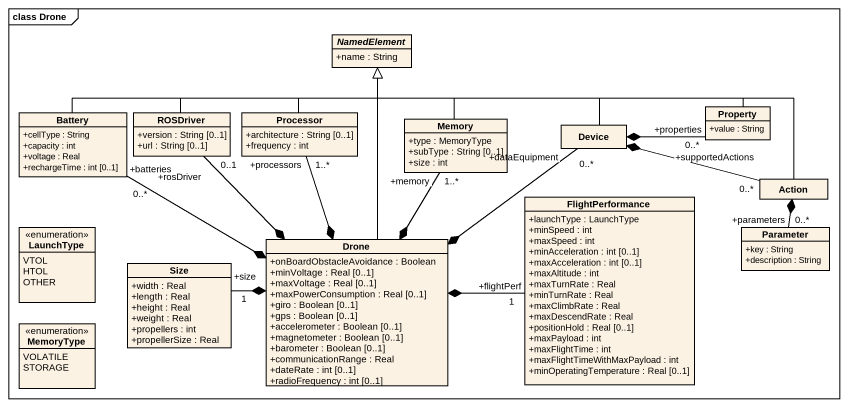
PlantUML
@startuml
mainframe class Drone
hide circle
hide empty members
skinparam classAttributeIconSize 0
abstract class NamedElement {
  +name : String
}
class Battery {
  +cellType : String
  +capacity : int
  +voltage : Real
  +rechargeTime : int [0..1]
}
class ROSDriver {
  +version : String [0..1]
  +url : String [0..1]
}
class Processor {
  +architecture : String [0..1]
  +frequency : int
}
class Property {
  +value : String
}
class Memory {
  +type : MemoryType
  +subType : String [0..1]
  +size : int
}
class Device
class "Action" as Action_
enum LaunchType {
  VTOL
  HTOL
  OTHER
}
class FlightPerformance {
  +launchType : LaunchType
  +minSpeed : int
  +maxSpeed : int
  +minAcceleration : int [0..1]
  +maxAcceleration : int [0..1]
  +maxAltitude : int
  +maxTurnRate : Real
  +minTurnRate : Real
  +maxClimbRate : Real
  +maxDescendRate : Real
  +positionHold : Real [0..1]
  +maxPayload : int
  +maxFlightTime : int
  +maxFlightTimeWithMaxPayload : int
  +minOperatingTemperature : Real [0..1]
}
class Parameter {
  +key : String
  +description : String
}
class Size {
  +width : Real
  +length : Real
  +height : Real
  +weight : Real
  +propellers : int
  +propellerSize : Real
}
class Drone {
  +onBoardObstacleAvoidance : Boolean
  +minVoltage : Real [0..1]
  +maxVoltage : Real [0..1]
  +maxPowerConsumption : Real [0..1]
  +giro : Boolean [0..1]
  +gps : Boolean [0..1]
  +accelerometer : Boolean [0..1]
  +magnetometer : Boolean [0..1]
  +barometer : Boolean [0..1]
  +communicationRange : Real
  +dateRate : int [0..1]
  +radioFrequency : int [0..1]
}
enum MemoryType {
  VOLATILE
  STORAGE
}
Battery -right-|> NamedElement
ROSDriver -right-|> NamedElement
Processor -up-|> NamedElement
Property -left-|> NamedElement
Memory -up-|> NamedElement
Device -left-|> NamedElement
Device *-right- "+properties\n0..*" Property
Device *-right- "+supportedActions\n0..*" Action_
Action_ -left-|> NamedElement
Action_ *-- "+parameters\n0..*" Parameter
Drone -up-|> NamedElement
Drone *-left- "+batteries\n0..*" Battery
Drone *-up- "+rosDriver\n0..1" ROSDriver
Drone *-up- "+processors\n1..*" Processor
Drone *-up- "+memory\n1..*" Memory
Drone *-up- "+dataEquipment\n0..*" Device
Drone *-right- "+flightPerf\n1" FlightPerformance
Drone *-left- "+size\n1" Size
@enduml
